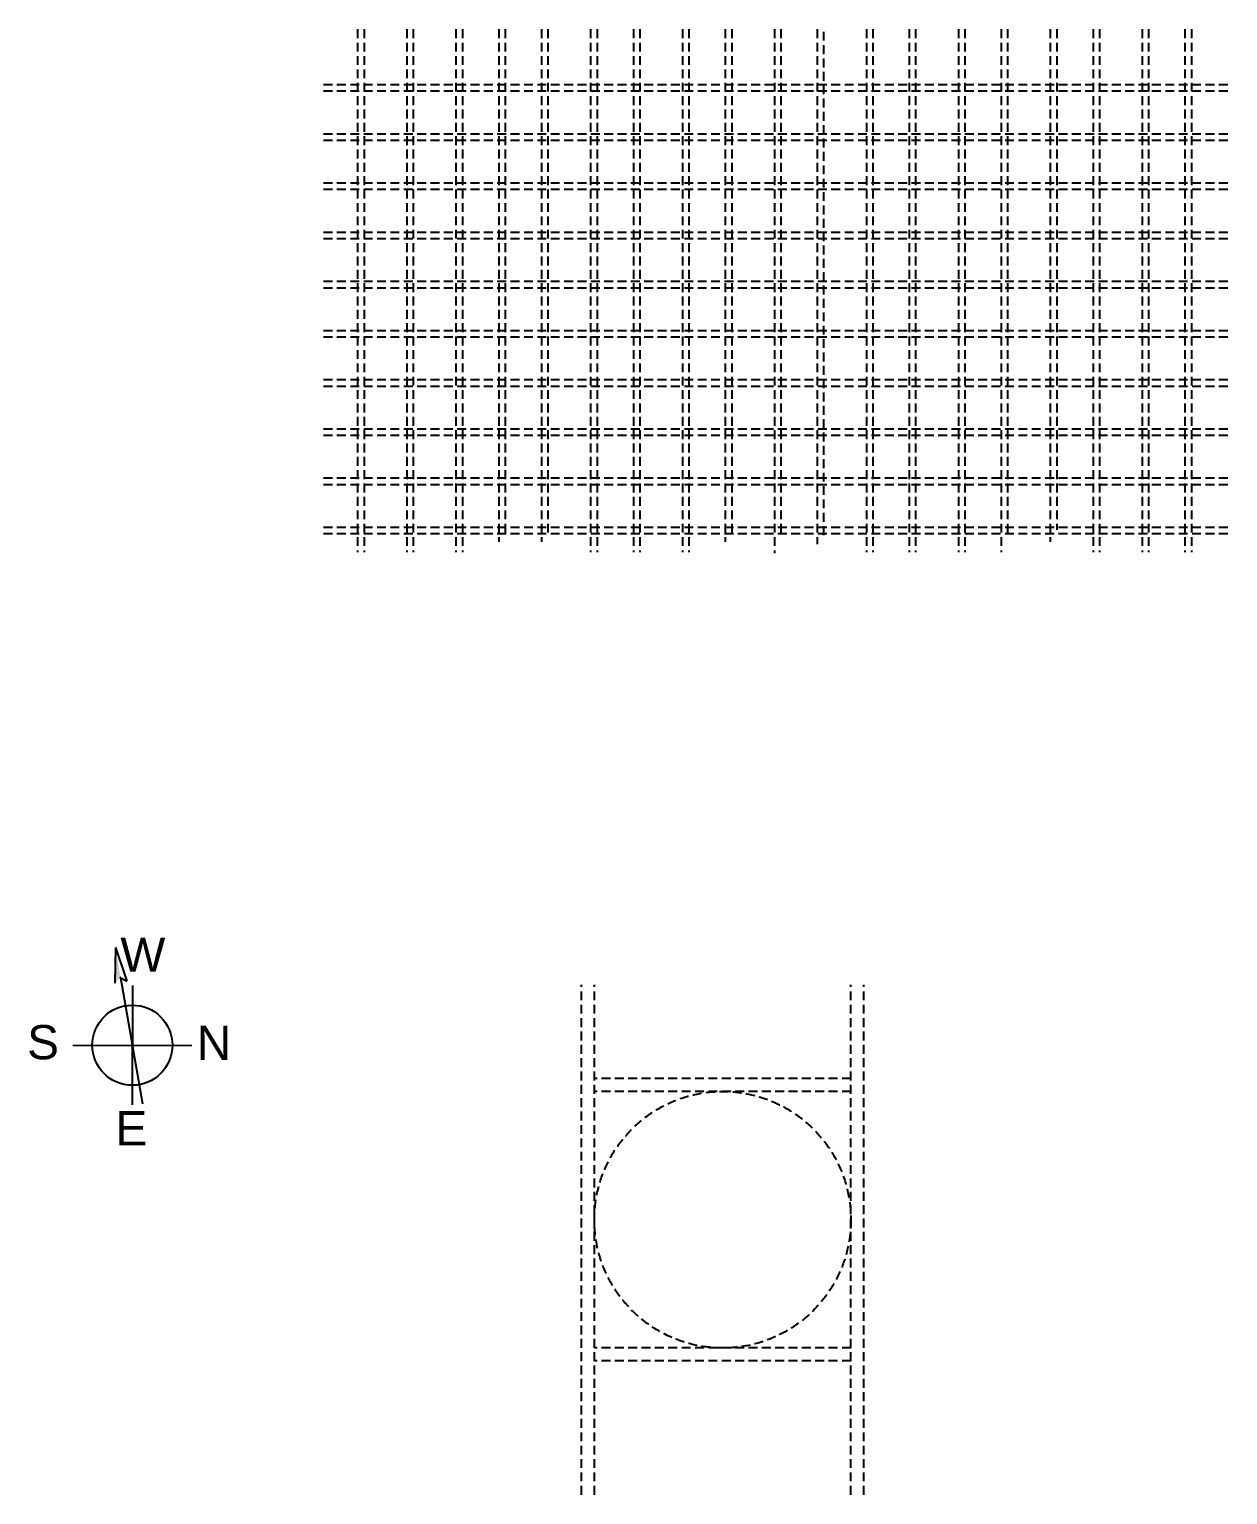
# Model space of a CAD drawing. Header units: inches. Extents: x -6210 to 141093, y -2740 to 21225.
# Drawn here: x 85520 to 87201, y 7002 to 9058 of the extents above; entities that cross this region are included whole.
import ezdxf

# ---------------------------------------------------------------- set-up
doc = ezdxf.new("R2010")
doc.units = ezdxf.units.IN
doc.header["$LTSCALE"] = 100
doc.header["$MEASUREMENT"] = 0
doc.linetypes.add('HIDDEN2', pattern=[0.1875, 0.125, -0.0625])
doc.linetypes.add('PHANTOM2', pattern=[1.25, 0.625, -0.125, 0.125, -0.125, 0.125, -0.125])
for name, color, linetype in [('A-REFR-SECT', 2, 'PHANTOM2'), ('beams', 30, 'Continuous'), ('dome', 40, 'Continuous'), ('pavement', 31, 'Continuous')]:
    doc.layers.add(name, color=color, linetype=linetype)
doc.styles.get("Standard").update_dxf_attribs({"font": 'arial.ttf', "height": 4})

msp = doc.modelspace()

# ---------------------------------------------------------------- linework, layer by layer
at = {"layer": 'A-REFR-SECT', "linetype": 'ByBlock'}
for p, q in [((85640.3524, 7769.64849), (85639.39819, 7719.58789)), ((85640.3524, 7769.64849), (85656.45547, 7722.23894)), ((85646.79067, 7728.22367), (85656.45547, 7722.23894)), ((85647.62872, 7727.70473), (85678.42001, 7550.21077)), ((85664.36092, 7716.19031), (85663.89868, 7548.98076)), ((85580.52502, 7632.81666), (85747.73458, 7632.35442))]:
    msp.add_line(p, q, dxfattribs=at)
msp.add_circle((85664.1298, 7632.58554), 56.205, dxfattribs=at)
msp.add_solid([(85647.62872, 7727.70473), (85640.3524, 7769.64849), (85639.39819, 7719.58789)], dxfattribs=at)
at = {"layer": 'beams', "linetype": 'HIDDEN2'}
for p, q in [((85980.31317, 9058.11487), (85980.31317, 8324.61487)), ((85989.31317, 9058.11487), (85989.31317, 8324.61487)), ((86049.31317, 9058.11487), (86049.31317, 8324.61487)), ((86058.31317, 9058.11487), (86058.31317, 8324.61487)), ((86118.31317, 9058.11487), (86118.31317, 8324.61487)), ((86127.31317, 9058.11487), (86127.31317, 8324.61487)), ((86178.31317, 9058.11487), (86178.31317, 8339.01139)), ((86187.31317, 9058.11487), (86187.31317, 8346.1997)), ((86238.31317, 9058.11487), (86238.31317, 8339.01139)), ((86247.31317, 9058.11487), (86247.31317, 8346.1997)), ((86307.31317, 9058.11487), (86307.31317, 8324.61487)), ((86316.31317, 9058.11487), (86316.31317, 8324.61487)), ((86367.31317, 9058.11487), (86367.31317, 8324.61487)), ((86376.31317, 9058.11487), (86376.31317, 8324.61487)), ((86436.31317, 9058.11487), (86436.31317, 8324.61487)), ((86445.31317, 9058.11487), (86445.31317, 8324.61487)), ((86496.31317, 9058.11487), (86496.31317, 8339.01139)), ((86505.31317, 9058.11487), (86505.31317, 8346.1997)), ((86565.31317, 9058.11487), (86565.31317, 8323.19575)), ((86574.31317, 9058.11487), (86574.31317, 8351.48991)), ((86625.31317, 9058.11487), (86625.31317, 8335.60497)), ((86634.31317, 9054.70845), (86634.31317, 8342.79328)), ((86694.31317, 9058.11487), (86694.31317, 8324.61487)), ((86703.31317, 9058.11487), (86703.31317, 8324.61487)), ((86754.31317, 9058.11487), (86754.31317, 8324.61487)), ((86763.31317, 9058.11487), (86763.31317, 8324.61487)), ((86823.31317, 9058.11487), (86823.31317, 8324.61487)), ((86832.31317, 9058.11487), (86832.31317, 8324.61487)), ((86883.31317, 9058.11487), (86883.31317, 8324.61487)), ((86892.31317, 9058.11487), (86892.31317, 8346.1997)), ((86952.31317, 9058.11487), (86952.31317, 8339.01139)), ((86961.31317, 9058.11487), (86961.31317, 8355.74669)), ((87012.31317, 9058.11487), (87012.31317, 8324.61487)), ((87021.31317, 9058.11487), (87021.31317, 8324.61487)), ((87081.31317, 9058.11487), (87081.31317, 8324.61487)), ((87090.31317, 9058.11487), (87090.31317, 8324.61487)), ((87141.31317, 9058.11487), (87141.31317, 8324.61487)), ((87150.31317, 9058.11487), (87150.31317, 8324.61487)), ((87201.31317, 8980.11487), (85929.31317, 8980.11487)), ((87201.31317, 8971.11487), (85929.31317, 8971.11487)), ((87201.31317, 8911.11487), (85929.31317, 8911.11487)), ((87201.31317, 8902.11487), (85929.31317, 8902.11487)), ((87201.31317, 8842.11487), (85929.31317, 8842.11487)), ((87201.31317, 8833.11487), (85929.31317, 8833.11487)), ((87201.31317, 8773.11487), (85929.31317, 8773.11487)), ((87201.31317, 8764.11487), (85929.31317, 8764.11487)), ((87201.31317, 8704.11487), (85929.31317, 8704.11487)), ((87201.31317, 8695.11487), (85929.31317, 8695.11487)), ((87201.31317, 8635.11487), (85929.31317, 8635.11487)), ((87201.31317, 8626.11487), (85929.31317, 8626.11487)), ((87201.31317, 8566.11487), (85929.31317, 8566.11487)), ((87201.31317, 8557.11487), (85929.31317, 8557.11487)), ((87201.31317, 8497.11487), (85929.31317, 8497.11487)), ((87201.31317, 8488.11487), (85929.31317, 8488.11487)), ((87201.31317, 8428.11487), (85929.31317, 8428.11487)), ((87201.31317, 8419.11487), (85929.31317, 8419.11487)), ((87201.31317, 8359.11487), (85929.31317, 8359.11487)), ((87201.31317, 8350.11487), (85929.31317, 8350.11487)), ((86294.55924, 7001.87165), (86294.55924, 7717.37165)), ((86312.55924, 7001.87165), (86312.55924, 7717.37165)), ((86672.55924, 7001.87165), (86672.55924, 7717.37165)), ((86690.55924, 7001.87165), (86690.55924, 7717.37165)), ((86672.55924, 7585.72403), (86312.55924, 7585.72403)), ((86672.55924, 7567.72403), (86312.55924, 7567.72403)), ((86672.55924, 7207.72403), (86312.55924, 7207.72403)), ((86672.55924, 7189.72403), (86312.55924, 7189.72403))]:
    msp.add_line(p, q, dxfattribs=at)
at = {"layer": 'dome', "linetype": 'HIDDEN2'}
msp.add_circle((86492.55924, 7387.72403), 180, dxfattribs=at)

# ---------------------------------------------------------------- texts
at = {"layer": 'pavement', "char_height": 48, "attachment_point": 1}
for s, insert in [('W', (85647.27271, 7783.59695)), ('S', (85516.49727, 7660.88831)), ('N', (85754.44959, 7659.90664)), ('E', (85640.38981, 7540.143))]:
    msp.add_mtext_dynamic_manual_height_columns(s, width=47.8341244, gutter_width=240, heights=[0], dxfattribs=dict(at, insert=insert))

doc.saveas('drawing.dxf')
